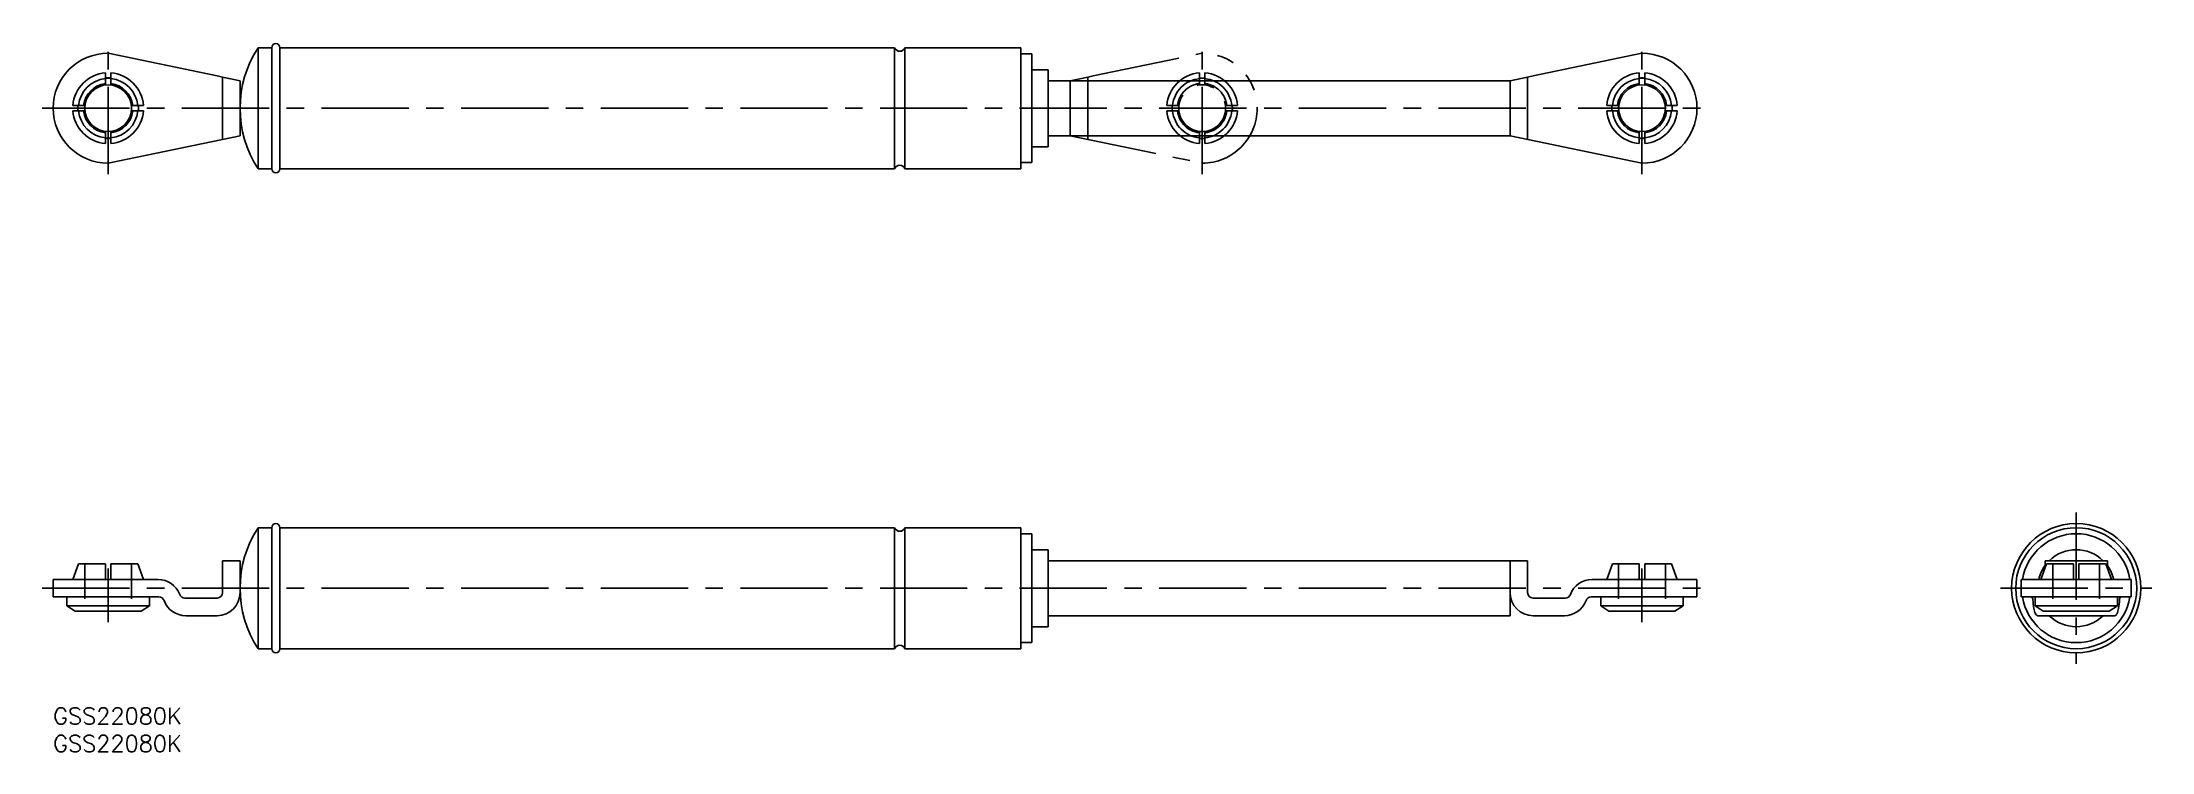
# Model space of a CAD drawing. Extents: x -2 to 382, y -8 to 121.
import ezdxf

# ---------------------------------------------------------------- set-up
doc = ezdxf.new("R2010")
doc.units = 0
doc.header["$LTSCALE"] = 0.5
for name, pattern in [('CENTER', [50.8, 31.75, -6.35, 6.35, -6.35]), ('DASHED', [19.05, 12.7, -6.35]), ('PHANTOM', [63.5, 31.75, -6.35, 6.35, -6.35, 6.35, -6.35])]:
    doc.linetypes.add(name, pattern=pattern)
for name, color, linetype in [('MSM_CENTER', 1, 'CENTER'), ('MSM_CONTINUOUS', 7, 'CONTINUOUS'), ('MSM_DASHED', 4, 'DASHED'), ('MSM_IMAGINARY', 6, 'PHANTOM'), ('MSM_PART_NUMBER', 7, 'CONTINUOUS')]:
    doc.layers.add(name, color=color, linetype=linetype)
doc.styles.get("Standard").update_dxf_attribs({"font": 'txt.shx', "height": 3, "bigfont": 'bigfont.shx'})

# ---------------------------------------------------------------- blocks, each defined once
blk = doc.blocks.new('*U24')
at = {"layer": 'MSM_PART_NUMBER'}
blk.add_text('GSS22080K', height=3, dxfattribs=at).set_placement((0, -3))
blk = doc.blocks.new('*U25')
at = {"layer": 'MSM_PART_NUMBER'}
blk.add_text('GSS22080K', height=3, dxfattribs=at).set_placement((0, -8))

msp = doc.modelspace()

# ---------------------------------------------------------------- linework, layer by layer
at = {"layer": 'MSM_CENTER'}
for p, q in [((10, 97.03), (10, 121.03)), ((209, 97.03), (209, 121.03)), ((289, 97.03), (289, 121.03)), ((-2, 109.03), (301, 109.03)), ((367.99, 35.5), (367.99, 8)), ((10, 25.35), (10, 15.55)), ((289, 25.35), (289, 15.55)), ((-2, 21.75), (301, 21.75)), ((354.24, 21.75), (381.74, 21.75))]:
    msp.add_line(p, q, dxfattribs=at)
at = {"layer": 'MSM_CONTINUOUS'}
for p, q in [((10, 119.03), (29.8, 114.91)), ((39.75, 120.03), (37.3, 120.03)), ((37.3, 98.03), (37.3, 120.03)), ((39.75, 98.03), (39.75, 120.03)), ((153.06, 120.03), (41.25, 120.03)), ((41.25, 98.03), (41.25, 120.03)), ((153.06, 98.03), (153.06, 120.03)), ((176, 120.03), (154.94, 120.03)), ((154.94, 98.03), (154.94, 120.03)), ((176, 98.03), (176, 120.03)), ((269.2, 114.91), (289, 119.03)), ((9.5, 115.45), (9.5, 113.25)), ((10.5, 113.25), (10.5, 115.45)), ((178, 118.93), (176, 118.93)), ((178, 99.13), (178, 118.93)), ((181, 116.03), (178, 116.03)), ((181, 102.03), (181, 116.03)), ((288.5, 115.45), (288.5, 113.25)), ((289.5, 113.25), (289.5, 115.45)), ((9.56, 114.52), (10.5, 114.51)), ((29.8, 114.91), (30.8, 114.7)), ((30.8, 103.37), (30.8, 114.7)), ((34, 114.03), (30.8, 114.7)), ((34, 104.03), (34, 114.03)), ((265, 114.03), (181, 114.03)), ((268.2, 114.7), (265, 114.03)), ((265, 104.03), (265, 114.03)), ((268.2, 114.7), (269.2, 114.91)), ((268.2, 103.37), (268.2, 114.7)), ((288.5, 114.51), (289.5, 114.51)), ((3.58, 109.53), (5.78, 109.53)), ((3.58, 108.53), (5.78, 108.53)), ((16.42, 109.53), (14.22, 109.53)), ((14.22, 108.53), (16.42, 108.53)), ((15.48, 109.54), (15.5, 109.03)), ((15.5, 109.03), (15.48, 108.52)), ((282.58, 109.53), (284.78, 109.53)), ((284.78, 108.53), (282.58, 108.53)), ((295.42, 109.53), (293.22, 109.53)), ((293.22, 108.53), (295.42, 108.53)), ((294.48, 109.54), (294.5, 109.03)), ((294.5, 109.03), (294.48, 108.52)), ((9.5, 102.61), (9.5, 104.81)), ((34, 104.03), (10, 99.03)), ((10.5, 102.61), (10.5, 104.81)), ((181, 104.03), (265, 104.03)), ((265, 104.03), (289, 99.03)), ((288.5, 102.61), (288.5, 104.81)), ((289.5, 104.81), (289.5, 102.61)), ((10.51, 103.56), (9.49, 103.56)), ((178, 102.03), (181, 102.03)), ((289.51, 103.56), (288.49, 103.56)), ((37.3, 98.03), (39.75, 98.03)), ((41.25, 98.03), (153.06, 98.03)), ((154.94, 98.03), (176, 98.03)), ((176, 99.13), (178, 99.13)), ((39.75, 32.75), (37.3, 32.75)), ((37.3, 10.75), (37.3, 32.75)), ((39.75, 10.75), (39.75, 32.75)), ((153.06, 32.75), (41.25, 32.75)), ((41.25, 10.75), (41.25, 32.75)), ((153.06, 10.75), (153.06, 32.75)), ((176, 32.75), (154.94, 32.75)), ((154.94, 10.75), (154.94, 32.75)), ((176, 10.75), (176, 32.75)), ((178, 31.65), (176, 31.65)), ((178, 11.85), (178, 31.65)), ((181, 28.75), (178, 28.75)), ((181, 14.75), (181, 28.75)), ((0, 23.35), (0, 20.15)), ((19.08, 23.35), (0, 23.35)), ((4.62, 26.15), (3.58, 23.35)), ((4.62, 26.15), (9.5, 26.15)), ((9.5, 26.15), (9.5, 23.35)), ((10, 20.15), (10, 23.35)), ((10.5, 26.15), (15.38, 26.15)), ((10.5, 26.15), (10.5, 23.35)), ((15.38, 26.15), (16.42, 23.35)), ((30.8, 26.75), (34, 26.75)), ((30.8, 26.75), (30.8, 20.95)), ((34, 20.95), (34, 26.75)), ((268.2, 26.75), (181, 26.75)), ((265, 16.75), (265, 26.75)), ((268.2, 20.95), (268.2, 26.75)), ((299, 23.35), (279.92, 23.35)), ((283.62, 26.15), (282.58, 23.35)), ((283.62, 26.15), (288.5, 26.15)), ((288.5, 26.15), (288.5, 23.35)), ((289, 20.15), (289, 23.35)), ((289.5, 26.15), (294.38, 26.15)), ((289.5, 26.15), (289.5, 23.35)), ((294.38, 26.15), (295.42, 23.35)), ((299, 20.15), (299, 23.35)), ((377.99, 23.35), (357.99, 23.35)), ((357.99, 20.15), (357.99, 23.35)), ((362.61, 26.15), (361.57, 23.35)), ((362.32, 26.75), (373.65, 26.75)), ((362.32, 25.37), (362.32, 26.75)), ((362.61, 26.15), (367.49, 26.15)), ((367.49, 26.15), (367.49, 23.35)), ((368.49, 26.15), (373.36, 26.15)), ((368.49, 26.15), (368.49, 23.35)), ((373.36, 26.15), (374.41, 23.35)), ((373.65, 26.75), (373.65, 25.37)), ((377.99, 20.15), (377.99, 23.35)), ((0, 20.15), (19.24, 20.15)), ((2.5, 20.15), (2.5, 18.55)), ((17.5, 18.55), (17.5, 20.15)), ((29.8, 19.95), (23.96, 19.95)), ((275.04, 19.95), (269.2, 19.95)), ((279.76, 20.15), (299, 20.15)), ((281.5, 20.15), (281.5, 18.55)), ((296.5, 18.55), (296.5, 20.15)), ((357.99, 20.15), (377.99, 20.15)), ((360.49, 20.15), (360.49, 18.55)), ((375.49, 18.55), (375.49, 20.15)), ((2.5, 18.55), (4, 17.55)), ((2.5, 18.55), (17.5, 18.55)), ((16, 17.55), (4, 17.55)), ((16, 17.55), (17.5, 18.55)), ((24.12, 16.75), (29.8, 16.75)), ((181, 16.75), (265, 16.75)), ((269.2, 16.75), (274.88, 16.75)), ((281.5, 18.55), (283, 17.55)), ((281.5, 18.55), (296.5, 18.55)), ((295, 17.55), (283, 17.55)), ((295, 17.55), (296.5, 18.55)), ((360.49, 18.55), (361.99, 17.55)), ((360.49, 18.55), (375.49, 18.55)), ((375.04, 16.75), (360.93, 16.75)), ((373.99, 17.55), (361.99, 17.55)), ((373.99, 17.55), (375.49, 18.55)), ((176, 11.85), (178, 11.85)), ((178, 14.75), (181, 14.75)), ((37.3, 10.75), (39.75, 10.75)), ((41.25, 10.75), (153.06, 10.75)), ((154.94, 10.75), (176, 10.75))]:
    msp.add_line(p, q, dxfattribs=at)
for centre, radius in [((10, 109.03), 4.25), ((289, 109.03), 4.25), ((367.99, 21.75), 11.75), ((367.99, 21.75), 11)]:
    msp.add_circle(centre, radius, dxfattribs=at)
for centre, radius, start, end in [((10, 109.03), 10, 90, 270), ((54, 109.03), 20, 146.633, 213.367), ((40.5, 120.03), 0.75, 0, 180), ((154, 120.38), 1, 200.4873, 339.5127), ((289, 109.03), 10, 270, 90), ((10, 109.03), 6.44, 94.4541, 175.5459), ((10, 109.03), 6.44, 4.4541, 85.5459), ((289, 109.03), 6.44, 94.4541, 175.5459), ((289, 109.03), 6.44, 4.4541, 85.5459), ((10, 109.03), 5.4, 95.3128, 174.6872), ((10, 109.03), 4.5, 96.3794, 173.6206), ((10, 109.03), 5.5, 84.7841, 95.2159), ((10, 109.03), 5.4, 5.3128, 84.6872), ((10, 109.03), 4.5, 6.3794, 83.6206), ((289, 109.03), 5.4, 95.3128, 174.6872), ((289, 109.03), 4.5, 96.3794, 173.6206), ((289, 109.03), 5.5, 84.7841, 95.2159), ((289, 109.03), 5.4, 5.3128, 84.6872), ((289, 109.03), 4.5, 6.3794, 83.6206), ((10, 109.03), 6.44, 184.4541, 265.5459), ((10, 109.03), 5.5, 174.722, 185.2159), ((10, 109.03), 5.4, 185.3128, 264.6872), ((10, 109.03), 4.5, 186.3794, 263.6206), ((10, 109.03), 4.5, 276.3794, 353.6206), ((10, 109.03), 5.4, 275.3128, 354.6872), ((10, 109.03), 6.44, 274.4541, 355.5459), ((10, 109.03), 5.5, 354.6493, 5.274), ((289, 109.03), 6.44, 184.4541, 265.5459), ((289, 109.03), 5.5, 174.7841, 185.2159), ((289, 109.03), 5.4, 185.3128, 264.6872), ((289, 109.03), 4.5, 186.3794, 263.6206), ((289, 109.03), 6.44, 274.4541, 355.5459), ((289, 109.03), 4.5, 276.3794, 353.6206), ((289, 109.03), 5.4, 275.3128, 354.6872), ((289, 109.03), 5.5, 354.6493, 5.274), ((10, 109.03), 5.5, 264.6743, 275.3574), ((289, 109.03), 5.5, 264.6743, 275.3574), ((40.5, 98.03), 0.75, 180, 0), ((154, 97.68), 1, 20.4873, 159.5127), ((54, 21.75), 20, 146.633, 213.367), ((40.5, 32.75), 0.75, 0, 180), ((154, 33.1), 1, 200.4873, 339.5127), ((367.99, 21.75), 9.9, 9.3007, 170.6993), ((367.99, 21.75), 7, 45.5847, 134.4153), ((19.08, 19.15), 4.2, 20.2522, 90), ((279.92, 19.15), 4.2, 90, 159.7478), ((367.99, 21.75), 7, 144.0494, 166.787), ((367.99, 21.75), 7, 13.213, 35.9506), ((19.24, 19.15), 1, 20.2522, 90), ((24.12, 20.95), 4.2, 200.2522, 270), ((23.96, 20.95), 1, 200.2522, 270), ((29.8, 20.95), 4.2, 270, 0), ((29.8, 20.95), 1, 270, 0), ((269.2, 20.95), 4.2, 180, 270), ((269.2, 20.95), 1, 180, 270), ((274.88, 20.95), 4.2, 270, 339.7478), ((275.04, 20.95), 1, 270, 339.7478), ((279.76, 19.15), 1, 90, 159.7478), ((367.99, 21.75), 9.9, 189.3007, 350.6993), ((359.41, 19.68), 0.69, 356.2982, 42.7509), ((374.03, 20.6), 13.96, 183.9417, 190.4151), ((361.95, 20.6), 13.96, 349.5849, 356.0583), ((376.57, 19.68), 0.69, 137.2491, 183.7018), ((364.49, 18.78), 4.26, 189.6014, 203.0325), ((361.09, 17.27), 0.541, 195.983, 252.559), ((367.99, 21.75), 7, 225.5847, 314.4153), ((374.88, 17.27), 0.541, 287.441, 344.017), ((371.49, 18.78), 4.26, 336.9675, 350.3986), ((40.5, 10.75), 0.75, 180, 0), ((154, 10.4), 1, 20.4873, 159.5127)]:
    msp.add_arc(centre, radius, start, end, dxfattribs=at)
at = {"layer": 'MSM_DASHED'}
for p, q in [((5.75, 26.15), (5.75, 17.55)), ((14.25, 26.15), (14.25, 17.55)), ((284.75, 26.15), (284.75, 17.55)), ((293.25, 26.15), (293.25, 17.55)), ((363.74, 26.15), (363.74, 17.55)), ((372.24, 26.15), (372.24, 17.55))]:
    msp.add_line(p, q, dxfattribs=at)
at = {"layer": 'MSM_IMAGINARY'}
for p, q in [((189.2, 114.91), (209, 119.03)), ((208.5, 115.45), (208.5, 113.25)), ((209.5, 113.25), (209.5, 115.45)), ((188.2, 114.7), (185, 114.03)), ((185, 104.03), (185, 114.03)), ((188.2, 114.7), (189.2, 114.91)), ((188.2, 103.37), (188.2, 114.7)), ((202.58, 109.53), (204.78, 109.53)), ((204.78, 108.53), (202.58, 108.53)), ((203.52, 108.58), (203.52, 109.54)), ((215.42, 109.53), (213.22, 109.53)), ((213.22, 108.53), (215.42, 108.53)), ((214.48, 109.54), (214.5, 109.03)), ((214.5, 109.03), (214.48, 108.52)), ((185, 104.03), (209, 99.03)), ((208.5, 102.61), (208.5, 104.81)), ((209.5, 104.81), (209.5, 102.61))]:
    msp.add_line(p, q, dxfattribs=at)
msp.add_circle((209, 109.03), 4.25, dxfattribs=at)
for radius, start, end in [(10, 270, 90), (6.44, 94.4541, 175.5459), (6.44, 4.4541, 85.5459), (5.4, 95.3128, 174.6872), (4.5, 96.3794, 173.6206), (5.49, 84.7717, 95.2283), (5.4, 5.3128, 84.6872), (4.5, 6.3794, 83.6206), (6.44, 184.4541, 265.5459), (5.49, 174.7717, 185.2283), (5.4, 185.3128, 264.6872), (4.5, 186.3794, 263.6206), (4.5, 276.3794, 353.6206), (5.4, 275.3128, 354.6872), (6.44, 274.4541, 355.5459), (5.49, 354.7717, 5.2283), (5.49, 264.7717, 275.2283)]:
    msp.add_arc((209, 109.03), radius, start, end, dxfattribs=at)

# ---------------------------------------------------------------- block references
at = {"layer": 'MSM_CONTINUOUS'}
for name in ['*U24', '*U25']:
    msp.add_blockref(name, (0, 0), dxfattribs=at)

doc.saveas('drawing.dxf')
